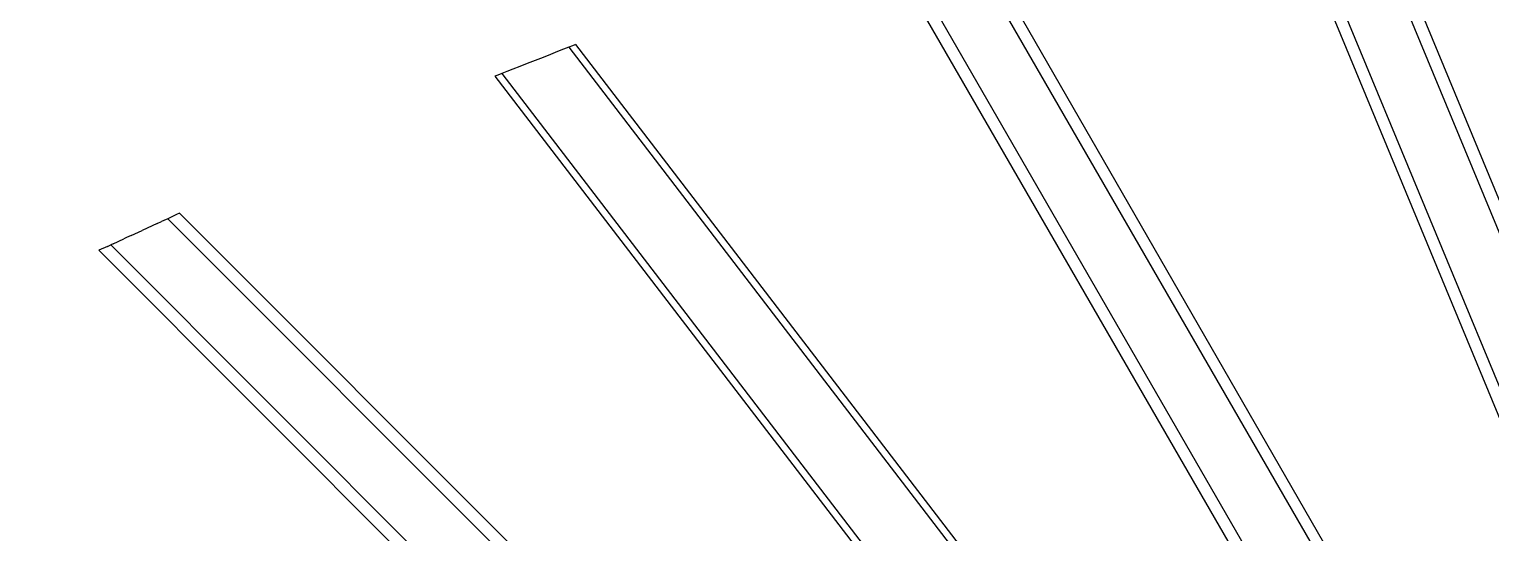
# Model space of a CAD drawing. Header units: inches. Extents: x 3324238 to 135265466, y -1036581 to 20094598.
# Drawn here: x 3354728.609 to 3354732.192, y -519081.68 to -519080.446 of the extents above; entities that cross this region are included whole.
import ezdxf

# ---------------------------------------------------------------- set-up
doc = ezdxf.new("R2010")
doc.units = ezdxf.units.IN
doc.header["$MEASUREMENT"] = 0
doc.layers.add('FURNITURE', color=32, linetype='Continuous', lineweight=13)

msp = doc.modelspace()

# ---------------------------------------------------------------- linework, layer by layer
for p, q in [((3354732.4945, -519081.6234, 0.0027), (3354731.7766, -519079.8907, 0.0027)), ((3354731.8057, -519079.8829, 0.0027), (3354732.516, -519081.5974, 0.0027)), ((3354731.6069, -519079.936, 0.0027), (3354732.3119, -519081.6376, 0.0027)), ((3354732.3465, -519081.643, 0.0027), (3354731.6361, -519079.9282, 0.0027)), ((3354731.8577, -519081.8337, 0.0027), (3354730.8873, -519080.1495, 0.0027)), ((3354730.8584, -519080.1591, 0.0027), (3354731.8397, -519081.8582, 0.0027)), ((3354730.6895, -519080.2147, 0.0027), (3354731.6445, -519081.8684, 0.0027)), ((3354731.6819, -519081.8734, 0.0027), (3354730.7185, -519080.2052, 0.0027)), ((3354729.8686, -519080.5152, 0.0027), (3354729.8493, -519080.5227, 0.0027)), ((3354729.8871, -519080.5079, 0.0027), (3354729.8686, -519080.5152, 0.0027)), ((3354729.9042, -519080.5012, 0.0027), (3354729.8871, -519080.5079, 0.0027)), ((3354729.9191, -519080.4953, 0.0027), (3354729.9042, -519080.5012, 0.0027)), ((3354729.9314, -519080.4905, 0.0027), (3354729.9191, -519080.4953, 0.0027)), ((3354729.9405, -519080.4869, 0.0027), (3354729.9314, -519080.4905, 0.0027)), ((3354729.9314, -519080.4905, 0.0027), (3354731.1641, -519082.0965, 0.0027)), ((3354729.9462, -519080.4847, 0.0027), (3354729.9405, -519080.4869, 0.0027)), ((3354729.9481, -519080.4839, 0.0027), (3354729.9462, -519080.4847, 0.0027)), ((3354729.9481, -519080.4839, 0.0027), (3354731.1734, -519082.0805, 0.0027)), ((3354729.7795, -519080.5501, 0.0027), (3354729.7672, -519080.555, 0.0027)), ((3354729.7944, -519080.5443, 0.0027), (3354729.7795, -519080.5501, 0.0027)), ((3354729.8115, -519080.5376, 0.0027), (3354729.7944, -519080.5443, 0.0027)), ((3354729.83, -519080.5303, 0.0027), (3354729.8115, -519080.5376, 0.0027)), ((3354729.8493, -519080.5227, 0.0027), (3354729.83, -519080.5303, 0.0027)), ((3354729.7524, -519080.5608, 0.0027), (3354729.7505, -519080.5615, 0.0027)), ((3354729.7505, -519080.5615, 0.0027), (3354730.9633, -519082.1417, 0.0027)), ((3354729.7581, -519080.5586, 0.0027), (3354729.7524, -519080.5608, 0.0027)), ((3354729.7672, -519080.555, 0.0027), (3354729.7581, -519080.5586, 0.0027)), ((3354729.7672, -519080.555, 0.0027), (3354730.9859, -519082.1428, 0.0027)), ((3354728.9717, -519080.8998, 0.0027), (3354728.9482, -519080.9106, 0.0027)), ((3354728.9752, -519080.8982, 0.0027), (3354728.9717, -519080.8998, 0.0027)), ((3354728.9771, -519080.8973, 0.0027), (3354728.9752, -519080.8982, 0.0027)), ((3354730.4998, -519082.4198, 0.0027), (3354728.9771, -519080.8973, 0.0027)), ((3354728.859, -519080.9516, 0.0027), (3354728.8856, -519080.9394, 0.0027)), ((3354728.8976, -519080.9339, 0.0027), (3354728.8856, -519080.9394, 0.0027)), ((3354728.9226, -519080.9224, 0.0027), (3354728.8976, -519080.9339, 0.0027)), ((3354728.9226, -519080.9224, 0.0027), (3354728.9332, -519080.9175, 0.0027)), ((3354728.9389, -519080.9149, 0.0027), (3354728.9332, -519080.9175, 0.0027)), ((3354728.9482, -519080.9106, 0.0027), (3354728.9389, -519080.9149, 0.0027)), ((3354730.4715, -519082.4338, 0.0027), (3354728.9482, -519080.9106, 0.0027)), ((3354728.8008, -519080.9784, 0.0027), (3354728.7795, -519080.9881, 0.0027)), ((3354728.8008, -519080.9784, 0.0027), (3354728.8084, -519080.9749, 0.0027)), ((3354728.8141, -519080.9723, 0.0027), (3354728.8084, -519080.9749, 0.0027)), ((3354730.3229, -519082.4891, 0.0027), (3354728.8084, -519080.9749, 0.0027)), ((3354728.8141, -519080.9723, 0.0027), (3354728.8405, -519080.9601, 0.0027)), ((3354728.8475, -519080.9569, 0.0027), (3354728.8405, -519080.9601, 0.0027)), ((3354728.859, -519080.9516, 0.0027), (3354728.8475, -519080.9569, 0.0027)), ((3354728.7795, -519080.9881, 0.0027), (3354730.2761, -519082.4859, 0.0027))]:
    msp.add_line(p, q)
at = {"layer": 'FURNITURE', "lineweight": 30}
msp.add_arc((3354732.7531, -519086.6174, 0.0027), 12.0161, 2.96628, 177.03372, dxfattribs=at)

doc.saveas('drawing.dxf')
